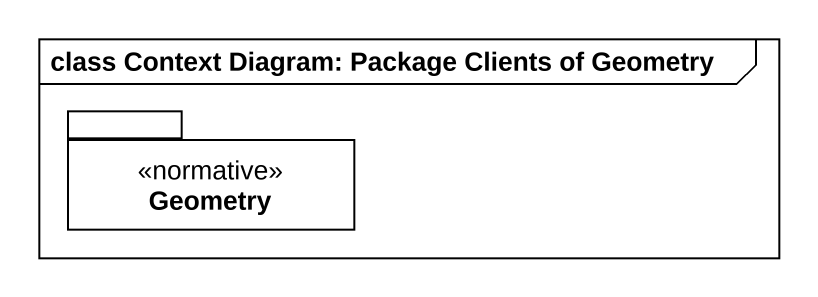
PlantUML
@startuml
mainframe class Context Diagram: Package Clients of Geometry
package Geometry <<normative>> {
}
@enduml
